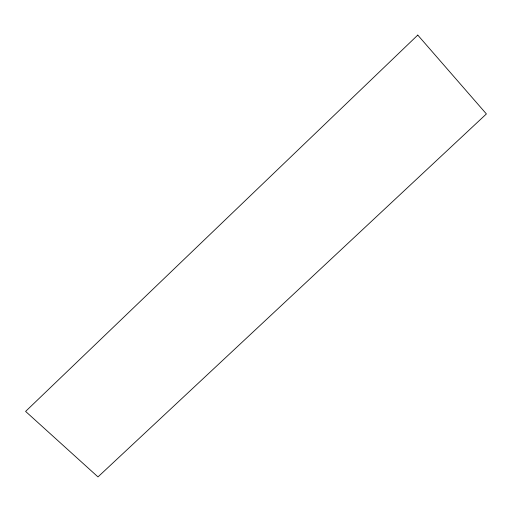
<?xml version="1.0" encoding="UTF-8"?>
<svg xmlns="http://www.w3.org/2000/svg" width="512" height="512" viewBox="0 0 512 512"><rect width="100%" height="100%" fill="white"/><g stroke="black" fill="none" stroke-linecap="round" stroke-linejoin="round"><path stroke-width="0.77" d="M417.766 35.085L25.6 411.411L97.984 476.915L486.4 113.939L417.766 35.085"/></g></svg>
